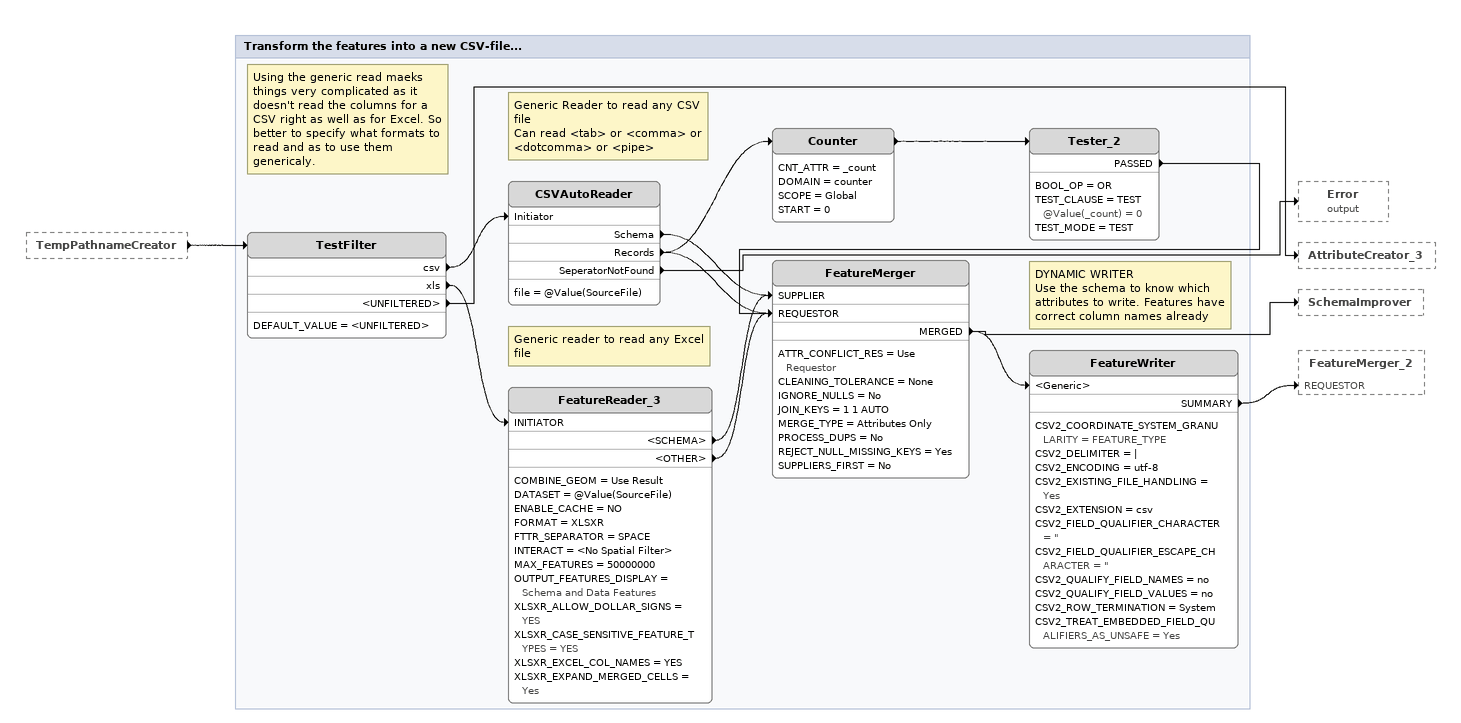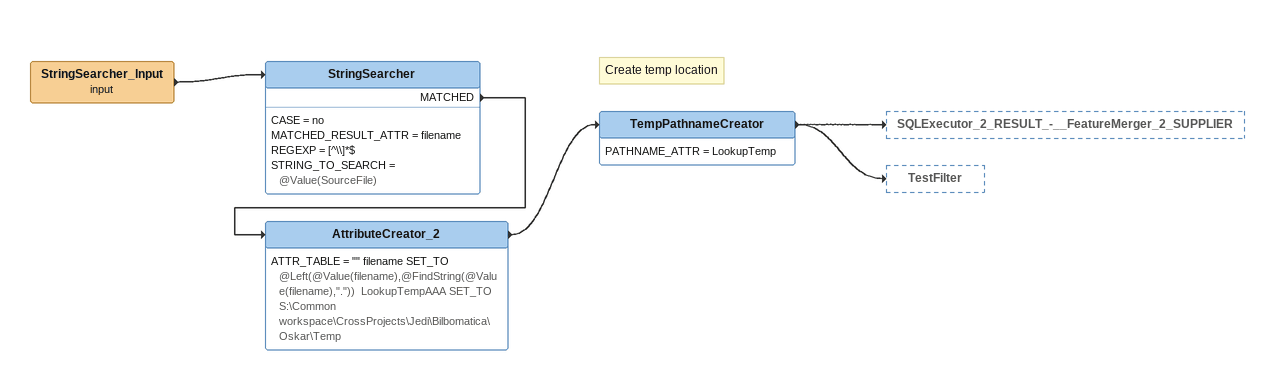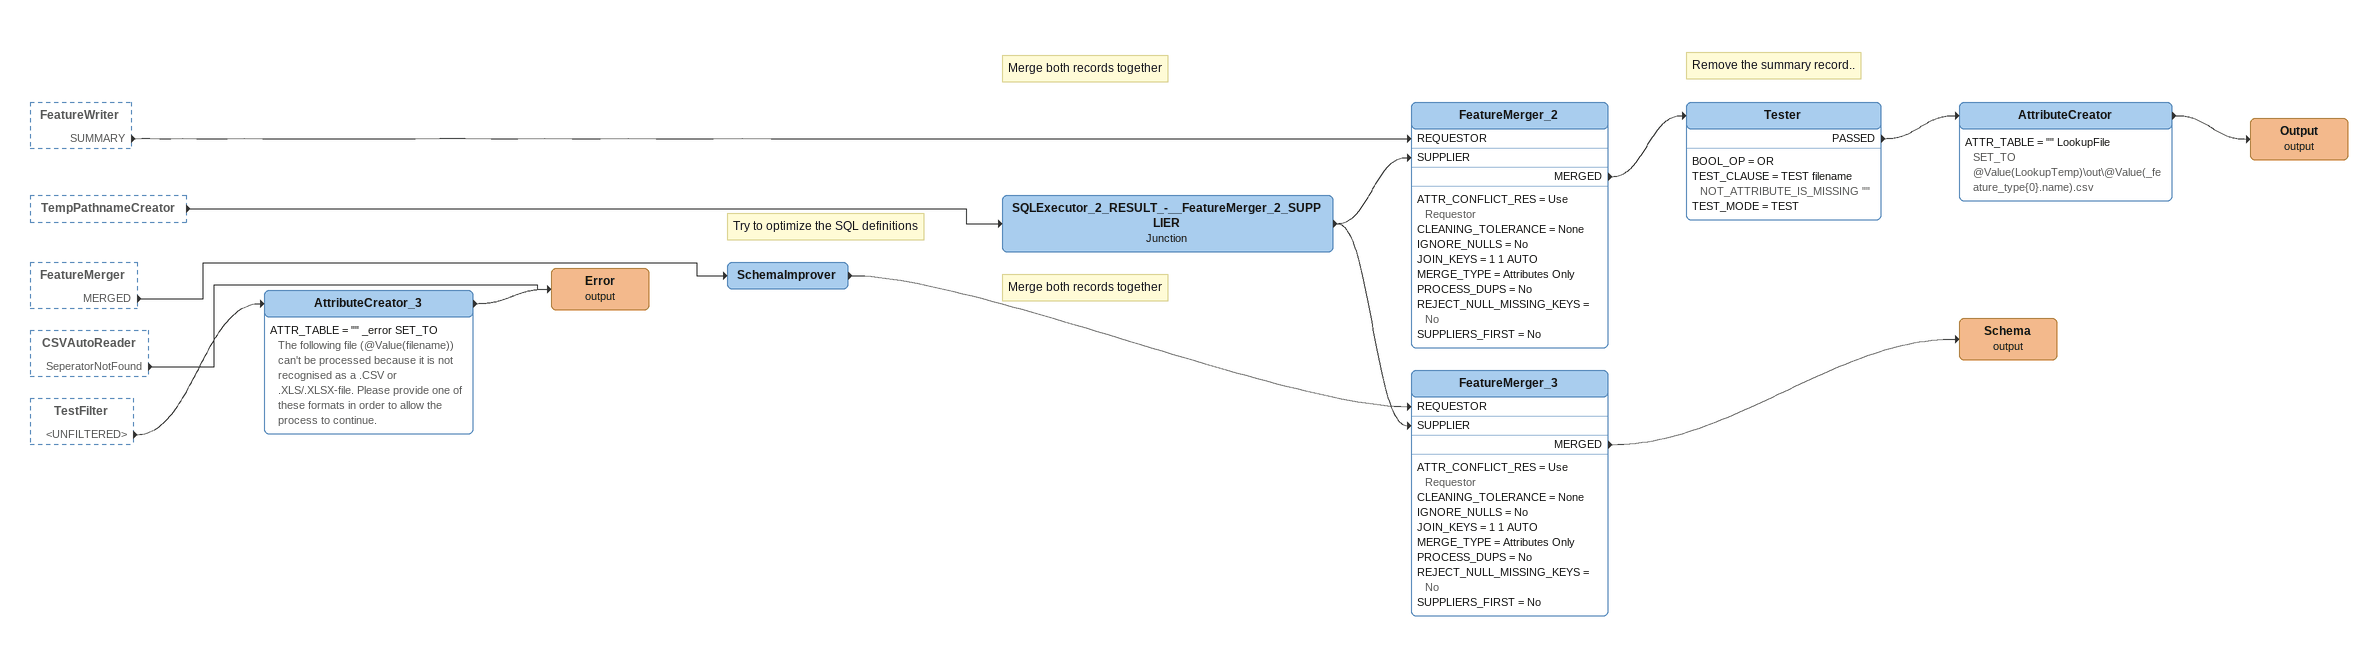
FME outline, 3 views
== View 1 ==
TempPathnameCreator [outside]
    -> TestFilter

Bookmark: Transform the features into a new CSV-file...
Note: Using the generic read maeks things very complicated as it doesn't read the columns for a CSV right as well as for Excel. So better to specify what formats to read and as to use them genericaly.
TestFilter
    DEFAULT_VALUE = <UNFILTERED>
    csv -> CSVAutoReader [Initiator]
    xls -> FeatureReader_3 [INITIATOR]
    <UNFILTERED> -> AttributeCreator_3
Note: Generic Reader to read any CSV file / Can read <tab> or <comma> or <dotcomma> or <pipe>
CSVAutoReader
    file = @Value(SourceFile)
    Schema -> FeatureMerger [SUPPLIER]
    Records -> Counter
    Records -> FeatureMerger [REQUESTOR]
    SeperatorNotFound -> Error (output)
Counter
    CNT_ATTR = _count
    DOMAIN = counter
    SCOPE = Global
    START = 0
    -> Tester_2
Tester_2
    BOOL_OP = OR
    TEST_CLAUSE = TEST @Value(_count) = 0
    TEST_MODE = TEST
    PASSED -> FeatureMerger [REQUESTOR]
Note: Generic reader to read any Excel file
FeatureReader_3
    COMBINE_GEOM = Use Result
    DATASET = @Value(SourceFile)
    ENABLE_CACHE = NO
    FORMAT = XLSXR
    FTTR_SEPARATOR = SPACE
    INTERACT = <No Spatial Filter>
    MAX_FEATURES = 50000000
    OUTPUT_FEATURES_DISPLAY = Schema and Data Features
    XLSXR_ALLOW_DOLLAR_SIGNS = YES
    XLSXR_CASE_SENSITIVE_FEATURE_TYPES = YES
    XLSXR_EXCEL_COL_NAMES = YES
    XLSXR_EXPAND_MERGED_CELLS = Yes
    <SCHEMA> -> FeatureMerger [SUPPLIER]
    <OTHER> -> FeatureMerger [REQUESTOR]
FeatureMerger
    ATTR_CONFLICT_RES = Use Requestor
    CLEANING_TOLERANCE = None
    IGNORE_NULLS = No
    JOIN_KEYS = 1 1 AUTO
    MERGE_TYPE = Attributes Only
    PROCESS_DUPS = No
    REJECT_NULL_MISSING_KEYS = Yes
    SUPPLIERS_FIRST = No
    MERGED -> FeatureWriter [<Generic>]
    MERGED -> SchemaImprover
Note: DYNAMIC WRITER / Use the schema to know which / attributes to write. Features have / correct column names already
FeatureWriter
    CSV2_COORDINATE_SYSTEM_GRANULARITY = FEATURE_TYPE
    CSV2_DELIMITER = |
    CSV2_ENCODING = utf-8
    CSV2_EXISTING_FILE_HANDLING = Yes
    CSV2_EXTENSION = csv
    CSV2_FIELD_QUALIFIER_CHARACTER = "
    CSV2_FIELD_QUALIFIER_ESCAPE_CHARACTER = "
    CSV2_QUALIFY_FIELD_NAMES = no
    CSV2_QUALIFY_FIELD_VALUES = no
    CSV2_ROW_TERMINATION = System
    CSV2_TREAT_EMBEDDED_FIELD_QUALIFIERS_AS_UNSAFE = Yes
    SUMMARY -> FeatureMerger_2 [REQUESTOR]

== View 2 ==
StringSearcher_Input (input)
    -> StringSearcher
StringSearcher
    CASE = no
    MATCHED_RESULT_ATTR = filename
    REGEXP = [^\\]*$
    STRING_TO_SEARCH = @Value(SourceFile)
    MATCHED -> AttributeCreator_2
AttributeCreator_2
    ATTR_TABLE = "" filename SET_TO @Left(@Value(filename),@FindString(@Value(filename),"."))  LookupTempAAA SET_TO S:\Common workspace\CrossProjects\Jedi\Bilbomatica\Oskar\Temp
    -> TempPathnameCreator
Note: Create temp location
TempPathnameCreator
    PATHNAME_ATTR = LookupTemp
    -> SQLExecutor_2_RESULT_-__FeatureMerger_2_SUPPLIER
    -> TestFilter

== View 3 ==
FeatureWriter [outside]
    SUMMARY -> FeatureMerger_2 [REQUESTOR]
TempPathnameCreator [outside]
    -> SQLExecutor_2_RESULT_-__FeatureMerger_2_SUPPLIER
FeatureMerger [outside]
    MERGED -> SchemaImprover
CSVAutoReader [outside]
    SeperatorNotFound -> Error (output)
TestFilter [outside]
    <UNFILTERED> -> AttributeCreator_3
Note: Try to optimize the SQL definitions
SchemaImprover
    -> FeatureMerger_3 [REQUESTOR]
AttributeCreator_3
    ATTR_TABLE = "" _error SET_TO The following file (@Value(filename)) can't be processed because it is not recognised as a .CSV or .XLS/.XLSX-file. Please provide one of these formats in order to allow the process to continue.
    -> Error (output)
Error (output)
SQLExecutor_2_RESULT_-__FeatureMerger_2_SUPPLIER: Junction
    -> FeatureMerger_2 [SUPPLIER]
    -> FeatureMerger_3 [SUPPLIER]
Note: Merge both records together
FeatureMerger_2
    ATTR_CONFLICT_RES = Use Requestor
    CLEANING_TOLERANCE = None
    IGNORE_NULLS = No
    JOIN_KEYS = 1 1 AUTO
    MERGE_TYPE = Attributes Only
    PROCESS_DUPS = No
    REJECT_NULL_MISSING_KEYS = No
    SUPPLIERS_FIRST = No
    MERGED -> Tester
Note: Remove the summary record..
Tester
    BOOL_OP = OR
    TEST_CLAUSE = TEST filename NOT_ATTRIBUTE_IS_MISSING ""
    TEST_MODE = TEST
    PASSED -> AttributeCreator
AttributeCreator
    ATTR_TABLE = "" LookupFile SET_TO @Value(LookupTemp)\out\@Value(_feature_type{0}.name).csv
    -> Output (output)
Output (output)
Note: Merge both records together
FeatureMerger_3
    ATTR_CONFLICT_RES = Use Requestor
    CLEANING_TOLERANCE = None
    IGNORE_NULLS = No
    JOIN_KEYS = 1 1 AUTO
    MERGE_TYPE = Attributes Only
    PROCESS_DUPS = No
    REJECT_NULL_MISSING_KEYS = No
    SUPPLIERS_FIRST = No
    MERGED -> Schema (output)
Schema (output)
